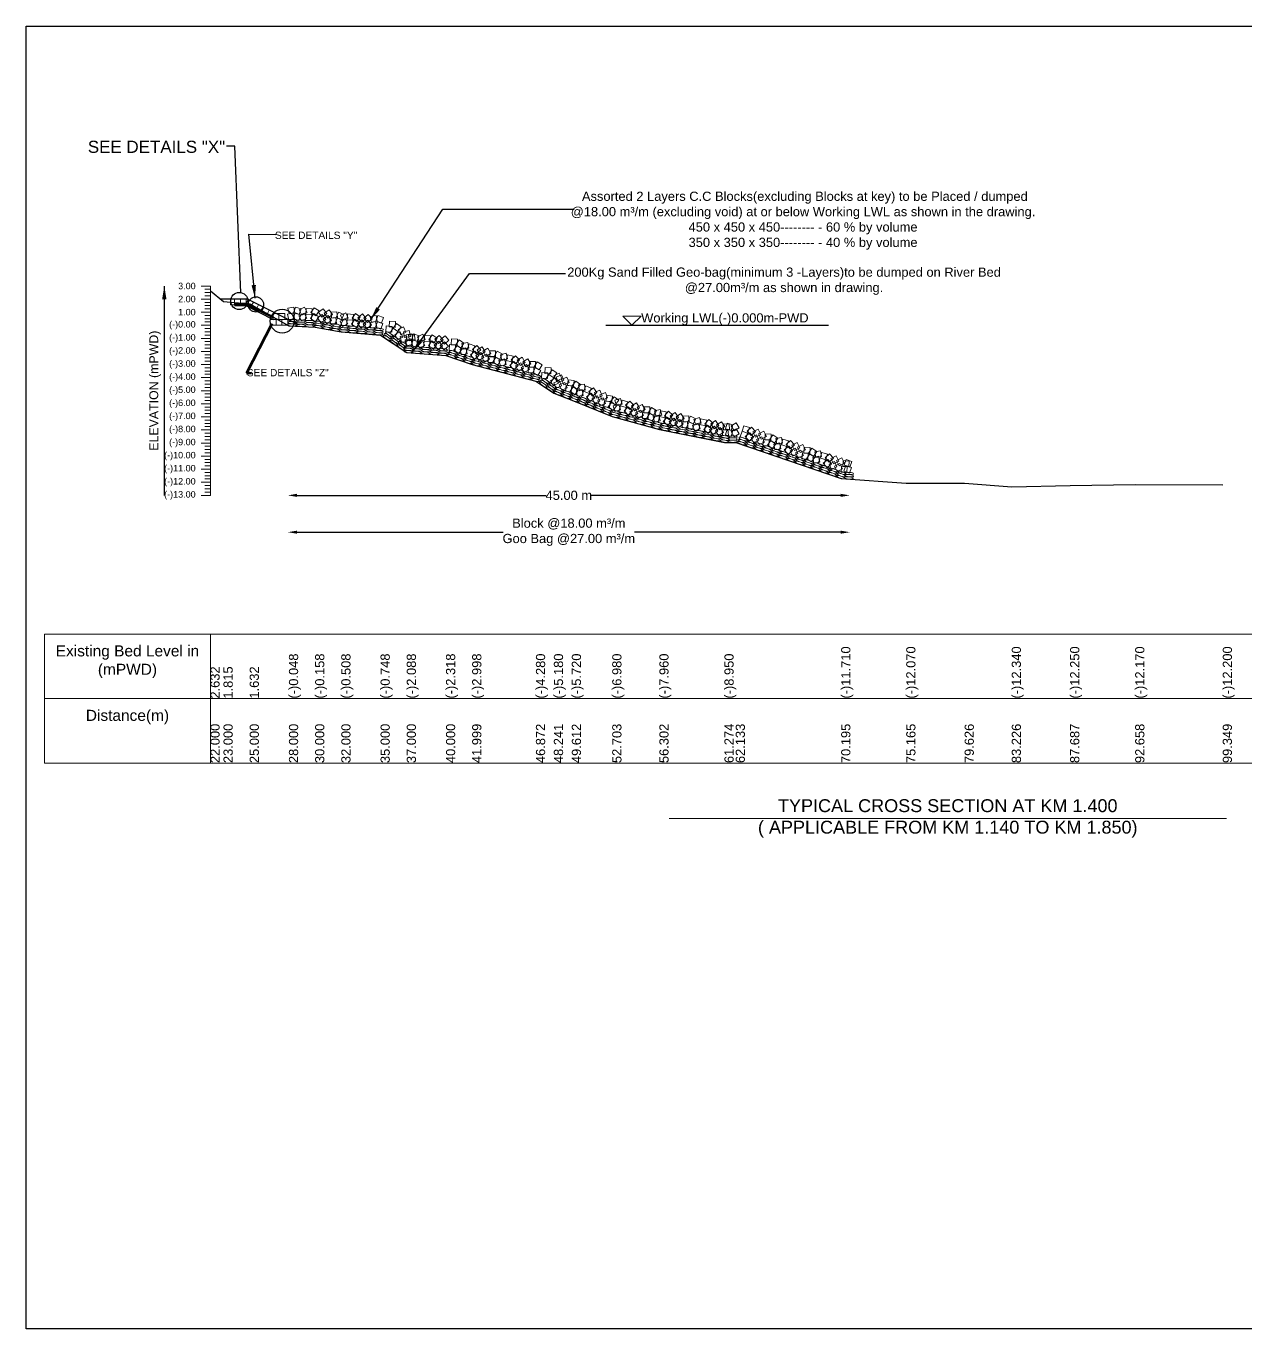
# Model space of a CAD drawing. Header units: inches. Extents: x 89000 to 1304432, y -10828 to 220529.
# Drawn here: x 207716 to 214333, y -9735 to -2664 of the extents above; entities that cross this region are included whole.
import ezdxf

# ---------------------------------------------------------------- set-up
doc = ezdxf.new("R2010")
doc.units = ezdxf.units.IN
doc.header["$LTSCALE"] = 7
doc.header["$MEASUREMENT"] = 0
for name, color, linetype, lineweight in [('Cross section Data Border', 7, 'Continuous', 9), ('Cross Section Labels', 7, 'Continuous', 9), ('Existing_Bed_Level for Xsection', 7, 'Continuous', 25), ('Long Section Labels', 7, 'Continuous', 9)]:
    doc.layers.add(name, color=color, linetype=linetype, lineweight=lineweight)
doc.styles.get("Standard").update_dxf_attribs({"font": 'arial.ttf'})
doc.dimstyles.new('Appron Lebeling Style', dxfattribs={"dimtxt": 50, "dimasz": 50, "dimexe": 0.18, "dimexo": 0.0625, "dimgap": 0.09, "dimtad": 0, "dimtih": 1, "dimtoh": 1, "dimdec": 4, "dimzin": 0, "dimdsep": 46, "dimtxsty": 'Standard', "dimcen": 0.09, "dimse1": 1, "dimse2": 1, "dimadec": 0, "dimazin": 0, "dimtfac": 1, "dimtdec": 4, "dimtofl": 0, "dimtmove": 0, "dimatfit": 3, "dimfxl": 1, "dimtolj": 1, "dimtzin": 0, "dimarcsym": 0})
doc.dimstyles.get("Standard").update_dxf_attribs({"dimtxt": 0.18, "dimasz": 0.18, "dimexe": 0.18, "dimexo": 0.0625, "dimgap": 0.09, "dimtad": 0, "dimtih": 1, "dimtoh": 1, "dimdec": 4, "dimzin": 0, "dimdsep": 46, "dimtxsty": 'Standard', "dimcen": 0.09, "dimadec": 0, "dimazin": 0, "dimtfac": 1, "dimtdec": 4, "dimtofl": 0, "dimtmove": 0, "dimatfit": 3, "dimfxl": 1, "dimtolj": 1, "dimtzin": 0, "dimarcsym": 0})

# ---------------------------------------------------------------- blocks, each defined once
blk = doc.blocks.new('*D27')
at = {"layer": 'Cross Section Labels', "color": 0, "lineweight": -2, "transparency": 16777216}
for p, q in [((209185.8, -5210.5), (210536.7, -5210.5)), ((212134.7, -5210.5), (210783.8, -5210.5))]:
    blk.add_line(p, q, dxfattribs=at)
at = {"layer": 'Cross Section Labels', "color": 0, "transparency": 16777216}
for points in [[(209185.8, -5202.1), (209185.8, -5218.8), (209135.8, -5210.5)], [(212134.7, -5202.1), (212134.7, -5218.8), (212184.7, -5210.5)]]:
    blk.add_solid(points, dxfattribs=at)
at = {"layer": 'Defpoints', "color": 0, "transparency": 16777216}
for p in [(209135.8, -4287.5), (212184.7, -5122.3), (212184.7, -5210.5)]:
    blk.add_point(p, dxfattribs=at)
at = {"layer": 'Cross Section Labels', "color": 0, "transparency": 16777216, "insert": (210660.3, -5210.5), "char_height": 50, "attachment_point": 5}
blk.add_mtext('\\A1;45.00 m', dxfattribs=at)
blk = doc.blocks.new('*D28')
at = {"layer": 'Cross Section Labels', "color": 0, "lineweight": -2, "transparency": 16777216}
for p, q in [((209185.8, -5410.5), (210304.6, -5410.5)), ((212134.7, -5410.5), (211015.9, -5410.5))]:
    blk.add_line(p, q, dxfattribs=at)
at = {"layer": 'Cross Section Labels', "color": 0, "transparency": 16777216}
for points in [[(209185.8, -5402.1), (209185.8, -5418.8), (209135.8, -5410.5)], [(212134.7, -5402.1), (212134.7, -5418.8), (212184.7, -5410.5)]]:
    blk.add_solid(points, dxfattribs=at)
at = {"layer": 'Defpoints', "color": 0, "transparency": 16777216}
for p in [(209135.8, -4287.5), (212184.7, -5122.3), (212184.7, -5410.5)]:
    blk.add_point(p, dxfattribs=at)
at = {"layer": 'Cross Section Labels', "color": 0, "transparency": 16777216, "insert": (210660.3, -5410.5), "char_height": 50, "attachment_point": 5}
blk.add_mtext('\\A1;Block @18.00 m³/m ^JGoo Bag @27.00 m³/m ', dxfattribs=at)

msp = doc.modelspace()

# ---------------------------------------------------------------- linework, layer by layer
msp.add_lwpolyline([(207715.91194, -2663.59186), (217715.91194, -2663.59186), (217715.91194, -9734.59186), (207715.91194, -9734.59186)], close=True)
at = {"color": 0, "linetype": 'Continuous', "lineweight": -3, "ltscale": 0.5}
for centre, radius in [((208872.44214, -4155.58737), 46.58127), ((208962.6792, -4174.23667), 41.34842), ((209105.35148, -4264.99401), 64.90288)]:
    msp.add_circle(centre, radius, dxfattribs=at)
at = {"layer": 'Cross section Data Border'}
msp.add_lwpolyline([(207815.91194, -5963.59186), (214831.97219, -5963.59186), (214831.97219, -6663.59186), (207815.91194, -6663.59186)], close=True, dxfattribs=at)
for points in [[(208715.91194, -5963.59186), (208715.91194, -6663.59186)], [(207815.91194, -6313.59186), (214831.97219, -6313.59186)]]:
    msp.add_lwpolyline(points, dxfattribs=at)
at = {"layer": 'Cross Section Labels'}
msp.add_lwpolyline([(211002.83636, -4287.45186), (211052.83636, -4237.45186), (210952.83636, -4237.45186)], close=True, dxfattribs=at)
msp.add_lwpolyline([(211203.91194, -6963.59186), (212715.91194, -6963.59186), (214227.91194, -6963.59186)], dxfattribs=at)
at = {"layer": 'Existing_Bed_Level for Xsection'}
for points in [[(208715.91194, -4100.57986), (208786.92571, -4158.58686), (208928.91708, -4171.57986), (209141.92222, -4290.85986), (209283.91359, -4298.66986), (209425.90495, -4323.51986), (209638.91009, -4340.55986), (209780.90146, -4435.69986), (209993.9066, -4452.02986), (210135.89797, -4500.30986), (210481.86939, -4591.33186), (210579.04014, -4655.23186), (210676.39255, -4693.57186), (210895.83362, -4783.03186), (211151.40299, -4852.61186), (211504.38731, -4922.90186), (211565.38809, -4922.90186), (212137.75958, -5118.86186), (212490.6803, -5144.42186), (212807.35436, -5144.42186), (213063.00002, -5163.59186), (213379.71218, -5157.20186), (213732.67185, -5151.52186), (214207.68844, -5153.65186)], [(208915.73636, -4145.45186), (208770.84548, -4145.45186)], [(209199.73636, -4287.45186), (208920.23376, -4147.70057), (208915.73636, -4145.45186), (208910.70811, -4145.45186), (208846.80811, -4145.45186)], [(208846.80811, -4166.75186), (208910.70811, -4166.75186), (209055.96136, -4239.37849)], [(208846.80811, -4173.85186), (208909.03203, -4173.85186), (209055.96136, -4247.31653)], [(208846.80811, -4180.95186), (208907.35595, -4180.95186), (209055.96136, -4255.25457)], [(210860.61661, -4287.45186), (212068.80947, -4287.45186)]]:
    msp.add_lwpolyline(points, dxfattribs=at)
at = {"layer": 'Long Section Labels'}
for points in [[(208715.91194, -4074.45186), (208665.91194, -4074.45186)], [(208715.91194, -4092.20186), (208685.91194, -4092.20186)], [(208715.91194, -5210.45186), (208715.91194, -5139.45186), (208715.91194, -5068.45186), (208715.91194, -4997.45186), (208715.91194, -4926.45186), (208715.91194, -4855.45186), (208715.91194, -4784.45186), (208715.91194, -4713.45186), (208715.91194, -4642.45186), (208715.91194, -4571.45186), (208715.91194, -4500.45186), (208715.91194, -4429.45186), (208715.91194, -4358.45186), (208715.91194, -4287.45186), (208715.91194, -4216.45186), (208715.91194, -4145.45186), (208715.91194, -4074.45186)], [(208715.91194, -4145.45186), (208665.91194, -4145.45186)], [(208715.91194, -4109.95186), (208685.91194, -4109.95186)], [(208715.91194, -4127.70186), (208685.91194, -4127.70186)], [(208715.91194, -4163.20186), (208685.91194, -4163.20186)], [(208715.91194, -4216.45186), (208665.91194, -4216.45186)], [(208715.91194, -4180.95186), (208685.91194, -4180.95186)], [(208715.91194, -4198.70186), (208685.91194, -4198.70186)], [(208715.91194, -4234.20186), (208685.91194, -4234.20186)], [(208715.91194, -4287.45186), (208665.91194, -4287.45186)], [(208715.91194, -4251.95186), (208685.91194, -4251.95186)], [(208715.91194, -4269.70186), (208685.91194, -4269.70186)], [(208715.91194, -4305.20186), (208685.91194, -4305.20186)], [(208715.91194, -4358.45186), (208665.91194, -4358.45186)], [(208715.91194, -4322.95186), (208685.91194, -4322.95186)], [(208715.91194, -4340.70186), (208685.91194, -4340.70186)], [(208715.91194, -4376.20186), (208685.91194, -4376.20186)], [(208715.91194, -4429.45186), (208665.91194, -4429.45186)], [(208715.91194, -4393.95186), (208685.91194, -4393.95186)], [(208715.91194, -4411.70186), (208685.91194, -4411.70186)], [(208715.91194, -4447.20186), (208685.91194, -4447.20186)], [(208715.91194, -4500.45186), (208665.91194, -4500.45186)], [(208715.91194, -4464.95186), (208685.91194, -4464.95186)], [(208715.91194, -4482.70186), (208685.91194, -4482.70186)], [(208715.91194, -4518.20186), (208685.91194, -4518.20186)], [(208715.91194, -4571.45186), (208665.91194, -4571.45186)], [(208715.91194, -4535.95186), (208685.91194, -4535.95186)], [(208715.91194, -4553.70186), (208685.91194, -4553.70186)], [(208715.91194, -4589.20186), (208685.91194, -4589.20186)], [(208715.91194, -4642.45186), (208665.91194, -4642.45186)], [(208715.91194, -4606.95186), (208685.91194, -4606.95186)], [(208715.91194, -4624.70186), (208685.91194, -4624.70186)], [(208715.91194, -4660.20186), (208685.91194, -4660.20186)], [(208715.91194, -4713.45186), (208665.91194, -4713.45186)], [(208715.91194, -4677.95186), (208685.91194, -4677.95186)], [(208715.91194, -4695.70186), (208685.91194, -4695.70186)], [(208715.91194, -4731.20186), (208685.91194, -4731.20186)], [(208715.91194, -4784.45186), (208665.91194, -4784.45186)], [(208715.91194, -4748.95186), (208685.91194, -4748.95186)], [(208715.91194, -4766.70186), (208685.91194, -4766.70186)], [(208715.91194, -4802.20186), (208685.91194, -4802.20186)], [(208715.91194, -4855.45186), (208665.91194, -4855.45186)], [(208715.91194, -4819.95186), (208685.91194, -4819.95186)], [(208715.91194, -4837.70186), (208685.91194, -4837.70186)], [(208715.91194, -4873.20186), (208685.91194, -4873.20186)], [(208715.91194, -4926.45186), (208665.91194, -4926.45186)], [(208715.91194, -4890.95186), (208685.91194, -4890.95186)], [(208715.91194, -4908.70186), (208685.91194, -4908.70186)], [(208715.91194, -4944.20186), (208685.91194, -4944.20186)], [(208715.91194, -4997.45186), (208665.91194, -4997.45186)], [(208715.91194, -4961.95186), (208685.91194, -4961.95186)], [(208715.91194, -4979.70186), (208685.91194, -4979.70186)], [(208715.91194, -5015.20186), (208685.91194, -5015.20186)], [(208715.91194, -5068.45186), (208665.91194, -5068.45186)], [(208715.91194, -5032.95186), (208685.91194, -5032.95186)], [(208715.91194, -5050.70186), (208685.91194, -5050.70186)], [(208715.91194, -5086.20186), (208685.91194, -5086.20186)], [(208715.91194, -5139.45186), (208665.91194, -5139.45186)], [(208715.91194, -5103.95186), (208685.91194, -5103.95186)], [(208715.91194, -5121.70186), (208685.91194, -5121.70186)], [(208715.91194, -5157.20186), (208685.91194, -5157.20186)], [(208715.91194, -5210.45186), (208665.91194, -5210.45186)], [(208715.91194, -5174.95186), (208685.91194, -5174.95186)], [(208715.91194, -5192.70186), (208685.91194, -5192.70186)]]:
    msp.add_lwpolyline(points, dxfattribs=at)
for points in [[(208846.80811, -4145.45186), (208825.50811, -4145.45186), (208825.50811, -4177.40186), (208846.80811, -4177.40186)], [(208878.75811, -4145.45186), (208846.80811, -4145.45186), (208846.80811, -4166.75186), (208878.75811, -4166.75186)], [(208910.70811, -4145.45186), (208878.75811, -4145.45186), (208878.75811, -4166.75186), (208910.70811, -4166.75186)], [(208948.81071, -4161.98904), (208920.23376, -4147.70057), (208910.70811, -4166.75186), (208939.28506, -4181.04034)], [(208977.38766, -4176.27751), (208948.81071, -4161.98904), (208939.28506, -4181.04034), (208967.86201, -4195.32881)], [(209005.96461, -4190.56599), (208977.38766, -4176.27751), (208967.86201, -4195.32881), (208996.43896, -4209.61729)], [(209034.54156, -4204.85446), (209005.96461, -4190.56599), (208996.43896, -4209.61729), (209025.01591, -4223.90576)], [(209063.1185, -4219.14294), (209034.54156, -4204.85446), (209025.01591, -4223.90576), (209053.59285, -4238.19424)], [(209087.91136, -4223.55186), (209055.96136, -4223.55186), (209055.96136, -4255.50186), (209087.91136, -4255.50186)], [(209119.86136, -4223.55186), (209087.91136, -4223.55186), (209087.91136, -4255.50186), (209119.86136, -4255.50186)], [(209166.12426, -4220.33004), (209134.85668, -4226.89818), (209141.42482, -4258.16577), (209172.69241, -4251.59762)], [(209167.87897, -4188.42826), (209136.61138, -4194.9964), (209143.17953, -4226.26399), (209174.44711, -4219.69584)], [(209205.83452, -4230.8022), (209175.47592, -4220.84441), (209165.51812, -4251.20301), (209195.87673, -4261.16081)], [(209207.58923, -4198.90042), (209177.23062, -4188.94263), (209167.27283, -4219.30123), (209197.63143, -4229.25903)], [(209224.62787, -4221.29334), (209196.11413, -4235.70754), (209210.52833, -4264.22128), (209239.04207, -4249.80708)], [(209226.38258, -4189.39156), (209197.86884, -4203.80576), (209212.28304, -4232.3195), (209240.79678, -4217.9053)], [(209266.30812, -4229.43848), (209234.40634, -4227.68377), (209232.65164, -4259.58555), (209264.55342, -4261.34026)], [(209268.06283, -4197.5367), (209236.16105, -4195.78199), (209234.40634, -4227.68377), (209266.30812, -4229.43848)], [(209303.48933, -4241.61354), (209276.72848, -4224.15905), (209259.27399, -4250.9199), (209286.03484, -4268.37439)], [(209305.24404, -4209.71176), (209278.48318, -4192.25727), (209261.02869, -4219.01812), (209287.78955, -4236.47261)], [(209322.9598, -4229.58978), (209296.80401, -4247.93854), (209315.15277, -4274.09433), (209341.30856, -4255.74558)], [(209328.46768, -4198.11812), (209302.31188, -4216.46687), (209320.66064, -4242.62267), (209346.81644, -4224.27391)], [(209372.78333, -4261.23573), (209354.41375, -4235.09456), (209328.27257, -4253.46414), (209346.64216, -4279.60531)], [(209378.29121, -4229.76406), (209359.92162, -4203.62289), (209333.78045, -4221.99247), (209352.15003, -4248.13365)], [(209402.0038, -4214.05818), (209370.17953, -4216.88983), (209373.01118, -4248.71411), (209404.83546, -4245.88245)], [(209440.20043, -4229.14424), (209411.22938, -4215.67276), (209397.7579, -4244.64381), (209426.72895, -4258.11529)], [(209450.35767, -4219.18379), (209421.49417, -4232.88418), (209435.19456, -4261.74768), (209464.05806, -4248.04729)], [(209491.82239, -4228.36331), (209459.97414, -4225.81551), (209457.42634, -4257.66376), (209489.2746, -4260.21156)], [(209528.68921, -4241.45957), (209502.37086, -4223.34474), (209484.25603, -4249.66309), (209510.57438, -4267.77792)], [(209540.13141, -4225.58973), (209515.80148, -4246.2986), (209536.51034, -4270.62853), (209560.84027, -4249.91966)], [(209592.68996, -4252.44953), (209571.96173, -4228.1361), (209547.6483, -4248.86433), (209568.37653, -4273.17776)], [(209614.83391, -4234.59995), (209583.4126, -4240.3882), (209589.20085, -4271.80951), (209620.62216, -4266.02126)], [(209654.27135, -4246.05676), (209624.16987, -4235.34681), (209613.45991, -4265.44829), (209643.5614, -4276.15825)], [(209071.93636, -4255.50186), (209039.98636, -4255.50186), (209039.98636, -4287.45186), (209071.93636, -4287.45186)], [(209103.88636, -4255.50186), (209071.93636, -4255.50186), (209071.93636, -4287.45186), (209103.88636, -4287.45186)], [(209135.83636, -4255.50186), (209103.88636, -4255.50186), (209103.88636, -4287.45186), (209135.83636, -4287.45186)], [(209396.49593, -4245.52985), (209364.67166, -4248.3615), (209367.50331, -4280.18577), (209399.32758, -4277.35412)], [(209434.69255, -4260.6159), (209405.7215, -4247.14442), (209392.25002, -4276.11547), (209421.22107, -4289.58695)], [(209447.80987, -4251.03204), (209418.94637, -4264.73243), (209432.64676, -4293.59593), (209461.51026, -4279.89555)], [(209489.2746, -4260.21156), (209457.42634, -4257.66376), (209454.87854, -4289.51201), (209486.7268, -4292.05981)], [(209526.14141, -4273.30783), (209499.82306, -4255.193), (209481.70823, -4281.51135), (209508.02658, -4299.62617)], [(209537.58361, -4257.43799), (209513.25368, -4278.14685), (209533.96254, -4302.47678), (209558.29247, -4281.76792)], [(209590.14216, -4284.29778), (209569.41393, -4259.98435), (209545.1005, -4280.71258), (209565.82873, -4305.02601)], [(209612.28611, -4266.4482), (209580.8648, -4272.23645), (209586.65305, -4303.65776), (209618.07436, -4297.86951)], [(209651.72356, -4277.90502), (209621.62207, -4267.19506), (209610.91211, -4297.29654), (209641.0136, -4308.0065)], [(209701.71897, -4293.56418), (209669.84137, -4291.41446), (209667.69165, -4323.29206), (209699.56925, -4325.44178)], [(209719.5036, -4267.02158), (209687.626, -4264.87186), (209685.47627, -4296.74946), (209717.35387, -4298.89918)], [(209733.41152, -4321.83376), (209706.86892, -4304.04913), (209689.0843, -4330.59173), (209715.6269, -4348.37636)], [(209751.19615, -4295.29116), (209724.65355, -4277.50653), (209706.86892, -4304.04913), (209733.41152, -4321.83376)], [(209776.96324, -4324.73145), (209762.85182, -4296.06666), (209734.18703, -4310.17808), (209748.29845, -4338.84287)], [(209759.17862, -4351.27405), (209745.0672, -4322.60926), (209716.40241, -4336.72068), (209730.51383, -4365.38548)], [(209776.91621, -4343.01855), (209745.56967, -4349.19889), (209751.75001, -4380.54544), (209783.09656, -4374.36509)], [(209794.70084, -4316.47595), (209763.35429, -4322.65629), (209769.53464, -4354.00284), (209800.88118, -4347.82249)], [(209809.64917, -4392.13477), (209803.44387, -4360.79316), (209772.10226, -4366.99846), (209778.30756, -4398.34008)], [(209806.60921, -4365.70763), (209775.20725, -4371.59994), (209781.09957, -4403.0019), (209812.50153, -4397.10959)], [(209809.05149, -4333.85111), (209777.64953, -4339.74342), (209783.54184, -4371.14538), (209814.9438, -4365.25307)], [(209827.4338, -4365.59217), (209821.22849, -4334.25056), (209789.88688, -4340.45586), (209796.09218, -4371.79747)], [(209846.0844, -4377.03373), (209815.9476, -4366.42355), (209805.33742, -4396.56035), (209835.47422, -4407.17053)], [(209848.52667, -4345.17721), (209818.38987, -4334.56703), (209807.7797, -4364.70383), (209837.9165, -4375.31401)], [(209865.07844, -4367.93237), (209836.26048, -4381.7283), (209850.05642, -4410.54626), (209878.87437, -4396.75032)], [(209867.52071, -4336.07585), (209838.70276, -4349.87178), (209852.49869, -4378.68974), (209881.31665, -4364.89381)], [(209906.57334, -4376.97446), (209874.71682, -4374.53219), (209872.27455, -4406.38871), (209904.13107, -4408.83098)], [(209909.01562, -4345.11795), (209877.1591, -4342.67567), (209874.71682, -4374.53219), (209906.57334, -4376.97446)], [(209943.48334, -4389.94852), (209917.10513, -4371.92098), (209899.07759, -4398.2992), (209925.4558, -4416.32674)], [(209945.92562, -4358.092), (209919.5474, -4340.06446), (209901.51986, -4366.44268), (209927.89808, -4384.47022)], [(209954.8729, -4374.04086), (209930.61171, -4394.83022), (209951.40107, -4419.09141), (209975.66226, -4398.30205)], [(209957.31518, -4342.18435), (209933.05399, -4362.9737), (209953.84334, -4387.23489), (209978.10453, -4366.44553)], [(210007.52015, -4400.72639), (209986.71148, -4376.48176), (209962.46686, -4397.29043), (209983.27552, -4421.53506)], [(210009.96242, -4368.86987), (209989.15376, -4344.62524), (209964.90913, -4365.43391), (209985.7178, -4389.67854)], [(210055.97958, -4363.60258), (210024.09863, -4361.50316), (210021.99921, -4393.38411), (210053.88016, -4395.48353)], [(210091.39967, -4384.3869), (210064.8468, -4366.61762), (210047.07751, -4393.17049), (210073.63039, -4410.93978)], [(210112.06005, -4380.29334), (210080.71708, -4386.49179), (210086.91554, -4417.83476), (210118.2585, -4411.63631)], [(210045.69423, -4393.85178), (210013.81328, -4391.75236), (210011.71386, -4423.63331), (210043.5948, -4425.73273)], [(210081.11432, -4414.6361), (210054.56145, -4396.86682), (210036.79216, -4423.41969), (210063.34503, -4441.18897)], [(210101.77469, -4410.54254), (210070.43173, -4416.74099), (210076.63018, -4448.08396), (210107.97315, -4441.8855)], [(210139.71891, -4429.61668), (210109.46971, -4419.33133), (210099.18436, -4449.58052), (210129.43356, -4459.86588)], [(210150.00427, -4399.36748), (210119.75507, -4389.08213), (210109.46971, -4419.33133), (210139.71891, -4429.61668)], [(210172.24466, -4451.3595), (210151.17638, -4427.34013), (210127.15701, -4448.40841), (210148.2253, -4472.42778)], [(210182.53001, -4421.1103), (210161.46173, -4397.09093), (210137.44236, -4418.15922), (210158.51065, -4442.17858)], [(210182.77008, -4435.31982), (210155.16694, -4451.40923), (210171.25636, -4479.01237), (210198.8595, -4462.92296)], [(210190.89921, -4404.42128), (210163.29608, -4420.51069), (210179.38549, -4448.11383), (210206.98863, -4432.02442)], [(210229.76261, -4471.03469), (210213.65122, -4443.44437), (210186.06091, -4459.55576), (210202.1723, -4487.14608)], [(210237.89174, -4440.13615), (210221.78035, -4412.54583), (210194.19004, -4428.65722), (210210.30143, -4456.24754)], [(210262.83855, -4426.47529), (210230.88891, -4426.6267), (210231.04031, -4458.57634), (210262.98995, -4458.42494)], [(210299.63466, -4444.71309), (210271.89611, -4428.85826), (210256.04128, -4456.5968), (210283.77983, -4472.45163)], [(210319.95538, -4439.17443), (210289.12686, -4447.56521), (210297.51764, -4478.39372), (210328.34616, -4470.00295)], [(210359.14888, -4455.5285), (210328.25034, -4447.39937), (210320.12121, -4478.29791), (210351.01975, -4486.42704)], [(210393.12535, -4474.92629), (210370.41753, -4452.45057), (210347.94182, -4475.15839), (210370.64964, -4497.6341)], [(210254.70942, -4457.37383), (210222.75978, -4457.52524), (210222.91118, -4489.47488), (210254.86082, -4489.32347)], [(210291.50553, -4475.61163), (210263.76698, -4459.7568), (210247.91215, -4487.49534), (210275.65069, -4503.35017)], [(210311.82625, -4470.07297), (210280.99773, -4478.46375), (210289.38851, -4509.29226), (210320.21703, -4500.90149)], [(210351.01975, -4486.42704), (210320.12121, -4478.29791), (210311.99208, -4509.19645), (210342.89062, -4517.32558)], [(210384.99622, -4505.82482), (210362.2884, -4483.34911), (210339.81269, -4506.05693), (210362.52051, -4528.53264)], [(210399.05986, -4492.22373), (210371.45672, -4508.31315), (210387.54613, -4535.91628), (210415.14927, -4519.82687)], [(210407.18899, -4461.32519), (210379.58585, -4477.41461), (210395.67527, -4505.01775), (210423.2784, -4488.92833)], [(210446.05239, -4527.9386), (210429.941, -4500.34829), (210402.35068, -4516.45968), (210418.46207, -4544.04999)], [(210454.18152, -4497.04006), (210438.07013, -4469.44975), (210410.47981, -4485.56114), (210426.5912, -4513.15145)], [(210470.99919, -4514.27775), (210439.04955, -4514.42915), (210439.20096, -4546.37879), (210471.1506, -4546.22739)], [(210479.12833, -4483.37921), (210447.17868, -4483.53061), (210447.33009, -4515.48025), (210479.27973, -4515.32885)], [(210507.7953, -4532.51554), (210480.05676, -4516.66071), (210464.20193, -4544.39926), (210491.94047, -4560.25409)], [(210515.92443, -4501.61701), (210488.18589, -4485.76217), (210472.33106, -4513.50072), (210500.0696, -4529.35555)], [(210563.7732, -4518.38173), (210531.87823, -4516.50724), (210530.00375, -4548.40221), (210561.89871, -4550.27669)], [(210546.21835, -4545.07685), (210514.32338, -4543.20237), (210512.4489, -4575.09733), (210544.34386, -4576.97182)], [(210578.15373, -4573.07181), (210551.45861, -4555.51696), (210533.90376, -4582.21208), (210560.59888, -4599.76693)], [(210595.70859, -4546.37669), (210569.01346, -4528.82183), (210551.45861, -4555.51696), (210578.15373, -4573.07181)], [(210604.17399, -4602.2886), (210589.81567, -4573.74668), (210561.27375, -4588.105), (210575.63207, -4616.64692)], [(210621.72884, -4575.59347), (210607.37052, -4547.05155), (210578.8286, -4561.40988), (210593.18692, -4589.95179)], [(210608.34908, -4586.40745), (210579.04486, -4599.13793), (210591.77534, -4628.44215), (210621.07956, -4615.71167)], [(210620.05664, -4556.67976), (210590.75242, -4569.41024), (210603.48291, -4598.71446), (210632.78713, -4585.98398)], [(210662.52141, -4597.6748), (210649.76759, -4568.38073), (210620.47352, -4581.13455), (210633.22734, -4610.42862)], [(210688.90204, -4587.04352), (210657.15644, -4583.43535), (210653.54826, -4615.18095), (210685.29387, -4618.78913)], [(210723.29718, -4609.48335), (210697.61639, -4590.47547), (210678.6085, -4616.15626), (210704.28929, -4635.16414)], [(210650.81384, -4627.40249), (210638.06003, -4598.10842), (210608.76596, -4610.86223), (210621.51977, -4640.15631)], [(210677.19448, -4616.77121), (210645.44887, -4613.16303), (210641.8407, -4644.90864), (210673.5863, -4648.51682)], [(210711.58961, -4639.21104), (210685.90882, -4620.20315), (210666.90094, -4645.88394), (210692.58173, -4664.89183)], [(210733.10237, -4636.7738), (210701.44695, -4641.10236), (210705.77551, -4672.75779), (210737.43094, -4668.42922)], [(210745.16372, -4607.18788), (210713.5083, -4611.51645), (210717.83687, -4643.17187), (210749.49229, -4638.84331)], [(210769.84849, -4658.06486), (210740.26258, -4646.00351), (210728.20122, -4675.58942), (210757.78714, -4687.65078)], [(210781.90984, -4628.47895), (210752.32393, -4616.4176), (210740.26258, -4646.00351), (210769.84849, -4658.06486)], [(210801.02739, -4681.69853), (210781.42081, -4656.47187), (210756.19415, -4676.07846), (210775.80074, -4701.30512)], [(210813.08874, -4652.11262), (210793.48216, -4626.88596), (210768.2555, -4646.49254), (210787.86209, -4671.7192)], [(210828.79503, -4640.44693), (210799.34103, -4652.82694), (210811.72104, -4682.28094), (210841.17504, -4669.90092)], [(210870.76775, -4681.94562), (210858.36428, -4652.50149), (210828.92016, -4664.90495), (210841.32362, -4694.34908)], [(210816.73368, -4670.03284), (210787.27968, -4682.41285), (210799.65969, -4711.86685), (210829.11369, -4699.48684)], [(210858.70639, -4711.53153), (210846.30293, -4682.0874), (210816.8588, -4694.49086), (210829.26227, -4723.93499)], [(210885.21197, -4701.2157), (210853.51167, -4697.22909), (210849.52505, -4728.9294), (210881.22536, -4732.91601)], [(210897.27332, -4671.62979), (210865.57302, -4667.64318), (210861.5864, -4699.34348), (210893.28671, -4703.33009)], [(210919.33697, -4724.06423), (210893.88476, -4704.75135), (210874.57188, -4730.20357), (210900.0241, -4749.51645)], [(210931.39832, -4694.47832), (210905.94611, -4675.16544), (210886.63323, -4700.61766), (210912.08545, -4719.93053)], [(210932.39695, -4716.289), (210901.49782, -4724.41586), (210909.62468, -4755.315), (210940.52381, -4747.18814)], [(210940.79, -4685.4611), (210909.89086, -4693.58796), (210918.01772, -4724.4871), (210948.91686, -4716.36024)], [(210971.44918, -4732.97762), (210940.62129, -4724.58457), (210932.22824, -4755.41247), (210963.05614, -4763.80552)], [(210979.84223, -4702.14972), (210949.01433, -4693.75667), (210940.62129, -4724.58457), (210971.44918, -4732.97762)], [(211005.25854, -4752.66522), (210982.74374, -4729.99616), (210960.07468, -4752.51096), (210982.58948, -4775.18002)], [(211013.65159, -4721.83732), (210991.13679, -4699.16826), (210968.46773, -4721.68306), (210990.98252, -4744.35212)], [(211027.83101, -4708.35699), (211000.0913, -4724.20978), (211015.9441, -4751.94949), (211043.6838, -4736.09669)], [(211074.51643, -4744.47238), (211058.64155, -4716.7453), (211030.91447, -4732.62018), (211046.78935, -4760.34726)], [(211099.57913, -4731.02534), (211067.62937, -4730.90354), (211067.50756, -4762.85331), (211099.45733, -4762.97511)], [(211136.21795, -4749.57711), (211108.61599, -4733.48567), (211092.52455, -4761.08763), (211120.1265, -4777.17907)], [(211019.43797, -4739.18488), (210991.69826, -4755.03768), (211007.55105, -4782.77739), (211035.29076, -4766.92459)], [(211066.12338, -4775.30028), (211050.24851, -4747.5732), (211022.52143, -4763.44808), (211038.39631, -4791.17516)], [(211091.18609, -4761.85324), (211059.23632, -4761.73144), (211059.11452, -4793.68121), (211091.06429, -4793.80301)], [(211127.8249, -4780.40501), (211100.22295, -4764.31357), (211084.1315, -4791.91552), (211111.73346, -4808.00697)], [(211148.19224, -4775.04032), (211117.2931, -4783.16717), (211125.41996, -4814.06631), (211156.3191, -4805.93945)], [(211156.58529, -4744.21242), (211125.68615, -4752.33928), (211133.81301, -4783.23841), (211164.71214, -4775.11155)], [(211182.94562, -4789.39473), (211151.61084, -4783.15502), (211145.37112, -4814.4898), (211176.7059, -4820.72951)], [(211189.18533, -4758.05995), (211157.85055, -4751.82024), (211151.61084, -4783.15502), (211182.94562, -4789.39473)], [(211218.03626, -4806.69562), (211194.00679, -4785.63886), (211172.95003, -4809.66834), (211196.9795, -4830.72509)], [(211224.27598, -4775.36084), (211200.24651, -4754.30408), (211179.18975, -4778.33355), (211203.21922, -4799.39031)], [(211231.2489, -4792.26642), (211204.67265, -4810.00073), (211222.40696, -4836.57697), (211248.98321, -4818.84266)], [(211237.48861, -4760.93164), (211210.91237, -4778.66595), (211228.64668, -4805.24219), (211255.22292, -4787.50788)], [(211280.3215, -4825.06473), (211262.56603, -4798.50262), (211236.00392, -4816.25809), (211253.75939, -4842.8202)], [(211286.56121, -4793.72995), (211268.80575, -4767.16784), (211242.24363, -4784.92331), (211259.9991, -4811.48542)], [(211310.63334, -4778.58087), (211278.75173, -4780.6702), (211280.84106, -4812.55182), (211312.72268, -4810.46249)], [(211348.46807, -4794.55286), (211319.81879, -4780.40998), (211305.6759, -4809.05926), (211334.32518, -4823.20214)], [(211368.41536, -4787.79166), (211338.15265, -4798.03718), (211348.39817, -4828.29989), (211378.66088, -4818.05437)], [(211408.52879, -4801.73796), (211377.19401, -4795.49824), (211370.9543, -4826.83302), (211402.28908, -4833.07274)], [(211443.61944, -4819.03885), (211419.58997, -4797.98209), (211398.53321, -4822.01156), (211422.56268, -4843.06832)], [(211456.83207, -4804.60964), (211430.25583, -4822.34395), (211447.99014, -4848.9202), (211474.56638, -4831.18589)], [(211304.39363, -4809.91565), (211272.51202, -4812.00498), (211274.60135, -4843.8866), (211306.48296, -4841.79727)], [(211342.22835, -4825.88764), (211313.57907, -4811.74476), (211299.43619, -4840.39404), (211328.08546, -4854.53692)], [(211362.17565, -4819.12644), (211331.91293, -4829.37196), (211342.15845, -4859.63467), (211372.42117, -4849.38915)], [(211402.28908, -4833.07274), (211370.9543, -4826.83302), (211364.71458, -4858.1678), (211396.04936, -4864.40752)], [(211437.37972, -4850.37363), (211413.35025, -4829.31687), (211392.2935, -4853.34634), (211416.32297, -4874.4031)], [(211450.59236, -4835.94442), (211424.01611, -4853.67874), (211441.75042, -4880.25498), (211468.32667, -4862.52067)], [(211499.66496, -4868.74274), (211481.90949, -4842.18063), (211455.34738, -4859.93609), (211473.10285, -4886.49821)], [(211505.90468, -4837.40796), (211488.14921, -4810.84585), (211461.5871, -4828.60131), (211479.34256, -4855.16343)], [(211523.73709, -4853.59366), (211491.85548, -4855.68299), (211493.94481, -4887.5646), (211525.82642, -4885.47527)], [(211529.97681, -4822.25888), (211498.09519, -4824.34821), (211500.18453, -4856.22982), (211532.06614, -4854.14049)], [(211550.05432, -4827.47476), (211519.19465, -4819.1993), (211510.91919, -4850.05897), (211541.77886, -4858.33443)], [(211550.05432, -4859.42476), (211519.19465, -4851.1493), (211510.91919, -4882.00897), (211541.77886, -4890.28443)], [(211568.29708, -4816.94811), (211540.61801, -4832.90654), (211556.57644, -4860.58561), (211584.25551, -4844.62719)], [(211568.29708, -4848.89811), (211540.61801, -4864.85654), (211556.57644, -4892.53561), (211584.25551, -4876.57719)], [(211630.01472, -4872.98378), (211599.78719, -4862.63493), (211589.43833, -4892.86246), (211619.66587, -4903.21131)], [(211640.36357, -4842.75624), (211610.13604, -4832.40739), (211599.78719, -4862.63493), (211630.01472, -4872.98378)], [(211662.49474, -4894.79485), (211641.47694, -4870.73129), (211617.41338, -4891.74909), (211638.43118, -4915.81265)], [(211672.84359, -4864.56732), (211651.82579, -4840.50376), (211627.76223, -4861.52156), (211648.78003, -4885.58511)], [(211687.8567, -4852.02211), (211659.15927, -4866.06704), (211673.20419, -4894.76447), (211701.90162, -4880.71954)], [(211732.13498, -4891.05137), (211718.06721, -4862.36513), (211689.38097, -4876.43291), (211703.44875, -4905.11915)], [(211758.00693, -4879.23594), (211726.13046, -4877.06957), (211723.96409, -4908.94604), (211755.84056, -4911.11241)], [(211677.50785, -4882.24964), (211648.81041, -4896.29457), (211662.85534, -4924.992), (211691.55277, -4910.94707)], [(211721.78613, -4921.27891), (211707.71836, -4892.59267), (211679.03212, -4906.66044), (211693.09989, -4935.34668)], [(211747.65808, -4909.46347), (211715.78161, -4907.29711), (211713.61524, -4939.17358), (211745.49171, -4941.33994)], [(211783.03445, -4930.32213), (211756.51895, -4912.49712), (211738.69394, -4939.01262), (211765.20944, -4956.83763)], [(211793.3833, -4900.09459), (211766.8678, -4882.26959), (211749.04279, -4908.78509), (211775.55829, -4926.61009)], [(211803.70337, -4926.27196), (211772.34746, -4932.40458), (211778.48008, -4963.7605), (211809.836, -4957.62787)], [(211814.05222, -4896.04442), (211782.69631, -4902.17705), (211788.82893, -4933.53296), (211820.18485, -4927.40034)], [(211841.60745, -4945.42574), (211811.37992, -4935.07689), (211801.03107, -4965.30442), (211831.2586, -4975.65327)], [(211851.9563, -4915.1982), (211821.72877, -4904.84935), (211811.37992, -4935.07689), (211841.60745, -4945.42574)], [(211874.08747, -4967.23681), (211853.06967, -4943.17325), (211829.00612, -4964.19105), (211850.02392, -4988.25461)], [(211884.43632, -4937.00927), (211863.41852, -4912.94572), (211839.35497, -4933.96352), (211860.37277, -4958.02707)], [(211899.44943, -4924.46407), (211870.752, -4938.509), (211884.79693, -4967.20643), (211913.49436, -4953.1615)], [(211943.72772, -4963.49333), (211929.65994, -4934.80709), (211900.97371, -4948.87487), (211915.04148, -4977.56111)], [(211969.59966, -4951.6779), (211937.72319, -4949.51153), (211935.55683, -4981.388), (211967.4333, -4983.55437)], [(211889.10058, -4954.6916), (211860.40315, -4968.73653), (211874.44807, -4997.43396), (211903.14551, -4983.38903)], [(211933.37887, -4993.72086), (211919.31109, -4965.03463), (211890.62485, -4979.1024), (211904.69263, -5007.78864)], [(211959.25081, -4981.90543), (211927.37434, -4979.73907), (211925.20798, -5011.61554), (211957.08445, -5013.7819)], [(211994.62718, -5002.76409), (211968.11168, -4984.93908), (211950.28668, -5011.45458), (211976.80218, -5029.27959)], [(212004.97603, -4972.53655), (211978.46053, -4954.71155), (211960.63553, -4981.22705), (211987.15103, -4999.05205)], [(212015.29611, -4998.71392), (211983.94019, -5004.84654), (211990.07282, -5036.20246), (212021.42873, -5030.06983)], [(212025.64496, -4968.48638), (211994.28904, -4974.61901), (212000.42167, -5005.97492), (212031.77758, -4999.8423)], [(212053.20019, -5017.8677), (212022.97265, -5007.51885), (212012.6238, -5037.74638), (212042.85133, -5048.09523)], [(212063.54904, -4987.64016), (212033.3215, -4977.29131), (212022.97265, -5007.51885), (212053.20019, -5017.8677)], [(212085.6802, -5039.67877), (212064.66241, -5015.61521), (212040.59885, -5036.63301), (212061.61665, -5060.69657)], [(212096.02906, -5009.45123), (212075.01126, -4985.38768), (212050.9477, -5006.40548), (212071.9655, -5030.46903)], [(212111.04216, -4996.90603), (212082.34473, -5010.95095), (212096.38966, -5039.64839), (212125.08709, -5025.60346)], [(212155.32045, -5035.93529), (212141.25268, -5007.24905), (212112.56644, -5021.31683), (212126.63421, -5050.00306)], [(212195.14959, -5027.34124), (212164.96831, -5016.85825), (212154.48532, -5047.03953), (212184.6666, -5057.52252)], [(212100.69331, -5027.13356), (212071.99588, -5041.17849), (212086.04081, -5069.87592), (212114.73824, -5055.83099)], [(212144.9716, -5066.16282), (212130.90383, -5037.47659), (212102.21759, -5051.54436), (212116.28536, -5080.2306)], [(212170.84355, -5054.34739), (212138.96708, -5052.18102), (212136.80071, -5084.0575), (212168.67718, -5086.22386)], [(212181.1924, -5024.11986), (212149.31593, -5021.95349), (212147.14956, -5053.82996), (212179.02603, -5055.99633)], [(212192.84168, -5059.20778), (212162.6604, -5048.72479), (212152.17741, -5078.90606), (212182.35869, -5089.38905)]]:
    msp.add_lwpolyline(points, close=True, dxfattribs=at)
for centre, major_axis in [((209158.88222, -4285.7486), (23.59314, -1.2977)), ((209159.54511, -4273.69682), (23.59314, -1.2977)), ((209160.208, -4261.64503), (23.59314, -1.2977)), ((209206.06849, -4288.344), (23.59314, -1.2977)), ((209206.73138, -4276.29222), (23.59314, -1.2977)), ((209207.39427, -4264.24044), (23.59314, -1.2977)), ((209253.25477, -4290.9394), (23.59314, -1.2977)), ((209253.91766, -4278.88762), (23.59314, -1.2977)), ((209254.58055, -4266.83584), (23.59314, -1.2977)), ((209300.93162, -4295.52148), (23.27505, -4.07338)), ((209303.01237, -4283.63218), (23.27505, -4.07338)), ((209305.09312, -4271.74288), (23.27505, -4.07338)), ((209347.48171, -4303.66824), (23.27505, -4.07338)), ((209349.56246, -4291.77894), (23.27505, -4.07338)), ((209351.64322, -4279.88964), (23.27505, -4.07338)), ((209394.0318, -4311.815), (23.27505, -4.07338)), ((209396.11255, -4299.9257), (23.27505, -4.07338)), ((209398.19331, -4288.03641), (23.27505, -4.07338)), ((209440.18594, -4318.60804), (23.55355, -1.88424)), ((209441.14844, -4306.57647), (23.55355, -1.88424)), ((209442.11094, -4294.54491), (23.55355, -1.88424)), ((209488.25555, -4310.34495), (23.55355, -1.88424)), ((209489.21805, -4298.31339), (23.55355, -1.88424)), ((209535.36265, -4314.11343), (23.55355, -1.88424)), ((209536.32515, -4302.08187), (23.55355, -1.88424)), ((209582.46976, -4317.88191), (23.55355, -1.88424)), ((209583.43226, -4305.85034), (23.55355, -1.88424)), ((209630.53936, -4309.61882), (23.55355, -1.88424)), ((209487.29305, -4322.37651), (23.55355, -1.88424)), ((209534.40015, -4326.14499), (23.55355, -1.88424)), ((209581.50726, -4329.91347), (23.55355, -1.88424)), ((209628.61436, -4333.68195), (23.55355, -1.88424)), ((209629.57686, -4321.65038), (23.55355, -1.88424)), ((209672.54724, -4355.83364), (19.62973, -13.15272)), ((209679.26587, -4345.80644), (19.62973, -13.15272)), ((209685.98451, -4335.77923), (19.62973, -13.15272)), ((209711.80669, -4382.13907), (19.62973, -13.15272)), ((209718.52533, -4372.11187), (19.62973, -13.15272)), ((209725.24397, -4362.08467), (19.62973, -13.15272)), ((209757.78479, -4398.4173), (19.62973, -13.15272)), ((209764.50342, -4388.3901), (19.62973, -13.15272)), ((209751.06615, -4408.44451), (19.62973, -13.15272)), ((209788.64181, -4430.24057), (23.55967, -1.8062)), ((209789.56444, -4418.20588), (23.55967, -1.8062)), ((209790.48708, -4406.1712), (23.55967, -1.8062)), ((209835.76114, -4433.85296), (23.55967, -1.8062)), ((209836.68377, -4421.81828), (23.55967, -1.8062)), ((209837.60641, -4409.78359), (23.55967, -1.8062)), ((209882.88047, -4437.46536), (23.55967, -1.8062)), ((209883.8031, -4425.43067), (23.55967, -1.8062)), ((209884.72574, -4413.39599), (23.55967, -1.8062)), ((209929.9998, -4441.07775), (23.55967, -1.8062)), ((209930.92244, -4429.04307), (23.55967, -1.8062)), ((209931.84507, -4417.00838), (23.55967, -1.8062)), ((209977.11913, -4444.69015), (23.55967, -1.8062)), ((209978.04177, -4432.65546), (23.55967, -1.8062)), ((209978.9644, -4420.62078), (23.55967, -1.8062)), ((210024.21281, -4455.96028), (22.37096, -7.60659)), ((210028.09839, -4444.5328), (22.37096, -7.60659)), ((210031.98397, -4433.10533), (22.37096, -7.60659)), ((210072.84032, -4459.74598), (22.37096, -7.60659)), ((210076.72589, -4448.31851), (22.37096, -7.60659)), ((210121.46782, -4463.53169), (22.37096, -7.60659)), ((210068.95474, -4471.17346), (22.37096, -7.60659)), ((210113.69666, -4486.38664), (22.37096, -7.60659)), ((210117.58224, -4474.95916), (22.37096, -7.60659)), ((210158.47346, -4500.00891), (22.85119, -6.01194)), ((210161.54447, -4488.33613), (22.85119, -6.01194)), ((210164.61547, -4476.66335), (22.85119, -6.01194)), ((210204.17584, -4512.0328), (22.85119, -6.01194)), ((210207.24684, -4500.36002), (22.85119, -6.01194)), ((210210.31785, -4488.68723), (22.85119, -6.01194)), ((210249.87821, -4524.05668), (22.85119, -6.01194)), ((210252.94922, -4512.3839), (22.85119, -6.01194)), ((210256.02022, -4500.71112), (22.85119, -6.01194)), ((210298.65159, -4524.40779), (22.85119, -6.01194)), ((210301.72259, -4512.73501), (22.85119, -6.01194)), ((210347.42497, -4524.7589), (22.85119, -6.01194)), ((210295.58058, -4536.08057), (22.85119, -6.01194)), ((210341.28296, -4548.10446), (22.85119, -6.01194)), ((210344.35396, -4536.43168), (22.85119, -6.01194)), ((210386.98533, -4560.12835), (22.85119, -6.01194)), ((210390.05633, -4548.45556), (22.85119, -6.01194)), ((210393.12734, -4536.78278), (22.85119, -6.01194)), ((210432.6877, -4572.15223), (22.85119, -6.01194)), ((210435.75871, -4560.47945), (22.85119, -6.01194)), ((210438.82971, -4548.80667), (22.85119, -6.01194)), ((210478.39008, -4584.17612), (22.85119, -6.01194)), ((210481.46108, -4572.50334), (22.85119, -6.01194)), ((210484.53209, -4560.83056), (22.85119, -6.01194)), ((210520.33776, -4609.40589), (19.74253, -12.98279)), ((210526.96959, -4599.32106), (19.74253, -12.98279)), ((210533.60142, -4589.23624), (19.74253, -12.98279)), ((210559.82281, -4635.37147), (19.74253, -12.98279)), ((210566.45464, -4625.28664), (19.74253, -12.98279)), ((210573.08648, -4615.20182), (19.74253, -12.98279)), ((210600.1291, -4657.05111), (21.98528, -8.65839)), ((210604.55196, -4645.82065), (21.98528, -8.65839)), ((210608.97481, -4634.59019), (21.98528, -8.65839)), ((210644.09965, -4674.3679), (21.98528, -8.65839)), ((210648.52251, -4663.13744), (21.98528, -8.65839)), ((210652.94537, -4651.90698), (21.98528, -8.65839)), ((210697.20491, -4669.47032), (21.88043, -8.92004)), ((210688.09189, -4691.82412), (21.88043, -8.92004)), ((210692.6484, -4680.64722), (21.88043, -8.92004)), ((210731.85274, -4709.6642), (21.88043, -8.92004)), ((210736.40925, -4698.4873), (21.88043, -8.92004)), ((210740.96576, -4687.3104), (21.88043, -8.92004)), ((210775.6136, -4727.50428), (21.88043, -8.92004)), ((210780.17011, -4716.32738), (21.88043, -8.92004)), ((210784.72662, -4705.15048), (21.88043, -8.92004)), ((210819.37445, -4745.34436), (21.88043, -8.92004)), ((210823.93096, -4734.16746), (21.88043, -8.92004)), ((210828.48747, -4722.99056), (21.88043, -8.92004)), ((210872.24833, -4740.83064), (21.88043, -8.92004)), ((210863.1353, -4763.18444), (21.88043, -8.92004)), ((210867.69181, -4752.00754), (21.88043, -8.92004)), ((210906.57201, -4779.70077), (22.79894, -6.20712)), ((210909.74272, -4768.05468), (22.79894, -6.20712)), ((210912.91342, -4756.40858), (22.79894, -6.20712)), ((210952.1699, -4792.11502), (22.79894, -6.20712)), ((210955.3406, -4780.46893), (22.79894, -6.20712)), ((210958.51131, -4768.82283), (22.79894, -6.20712)), ((210997.76778, -4804.52927), (22.79894, -6.20712)), ((211000.93849, -4792.88317), (22.79894, -6.20712)), ((211004.10919, -4781.23708), (22.79894, -6.20712)), ((211043.36567, -4816.94351), (22.79894, -6.20712)), ((211046.53638, -4805.29742), (22.79894, -6.20712)), ((211049.70708, -4793.65132), (22.79894, -6.20712)), ((211095.30497, -4806.06557), (22.79894, -6.20712)), ((211088.96356, -4829.35776), (22.79894, -6.20712)), ((211092.13426, -4817.71166), (22.79894, -6.20712)), ((211134.56144, -4841.772), (22.79894, -6.20712)), ((211137.73215, -4830.12591), (22.79894, -6.20712)), ((211140.90285, -4818.47981), (22.79894, -6.20712)), ((211180.19934, -4852.19261), (23.17381, -4.61462)), ((211182.55657, -4840.35503), (23.17381, -4.61462)), ((211184.91379, -4828.51744), (23.17381, -4.61462)), ((211226.54696, -4861.42184), (23.17381, -4.61462)), ((211228.90419, -4849.58426), (23.17381, -4.61462)), ((211231.26142, -4837.74668), (23.17381, -4.61462)), ((211272.89459, -4870.65108), (23.17381, -4.61462)), ((211275.25181, -4858.81349), (23.17381, -4.61462)), ((211277.60904, -4846.97591), (23.17381, -4.61462)), ((211319.24221, -4879.88031), (23.17381, -4.61462)), ((211321.59943, -4868.04273), (23.17381, -4.61462)), ((211323.95666, -4856.20514), (23.17381, -4.61462)), ((211367.94706, -4877.27196), (23.17381, -4.61462)), ((211370.30428, -4865.43437), (23.17381, -4.61462)), ((211414.29468, -4886.50119), (23.17381, -4.61462)), ((211416.6519, -4874.66361), (23.17381, -4.61462)), ((211462.99952, -4883.89284), (23.17381, -4.61462)), ((211365.58983, -4889.10954), (23.17381, -4.61462)), ((211411.93745, -4898.33877), (23.17381, -4.61462)), ((211458.28507, -4907.56801), (23.17381, -4.61462)), ((211460.6423, -4895.73042), (23.17381, -4.61462)), ((211504.63269, -4916.79724), (23.17381, -4.61462)), ((211506.98992, -4904.95965), (23.17381, -4.61462)), ((211509.34715, -4893.12207), (23.17381, -4.61462)), ((211550.69336, -4892.72686), (23.6288, 0)), ((211550.69336, -4904.79686), (23.6288, 0)), ((211550.69336, -4916.86686), (23.6288, 0)), ((211598.15023, -4927.73958), (22.35494, -7.65355)), ((211602.0598, -4916.32029), (22.35494, -7.65355)), ((211605.96937, -4904.901), (22.35494, -7.65355)), ((211642.86012, -4943.04668), (22.35494, -7.65355)), ((211646.76968, -4931.62739), (22.35494, -7.65355)), ((211650.67925, -4920.2081), (22.35494, -7.65355)), ((211687.57, -4958.35379), (22.35494, -7.65355)), ((211691.47956, -4946.9345), (22.35494, -7.65355)), ((211695.38913, -4935.51521), (22.35494, -7.65355)), ((211740.09901, -4950.82231), (22.35494, -7.65355)), ((211732.27988, -4973.66089), (22.35494, -7.65355)), ((211736.18944, -4962.2416), (22.35494, -7.65355)), ((211776.98976, -4988.96799), (22.35494, -7.65355)), ((211780.89932, -4977.5487), (22.35494, -7.65355)), ((211784.80889, -4966.12941), (22.35494, -7.65355)), ((211821.69964, -5004.27509), (22.35494, -7.65355)), ((211825.6092, -4992.8558), (22.35494, -7.65355)), ((211829.51877, -4981.43651), (22.35494, -7.65355)), ((211866.40952, -5019.58219), (22.35494, -7.65355)), ((211870.31908, -5008.1629), (22.35494, -7.65355)), ((211874.22865, -4996.74361), (22.35494, -7.65355)), ((211915.02896, -5023.47), (22.35494, -7.65355)), ((211918.93853, -5012.05071), (22.35494, -7.65355)), ((211963.64841, -5027.35781), (22.35494, -7.65355)), ((211911.1194, -5034.88929), (22.35494, -7.65355)), ((211955.82928, -5050.19639), (22.35494, -7.65355)), ((211959.73884, -5038.7771), (22.35494, -7.65355)), ((212000.53916, -5065.50349), (22.35494, -7.65355)), ((212004.44873, -5054.0842), (22.35494, -7.65355)), ((212008.35829, -5042.66491), (22.35494, -7.65355)), ((212045.24904, -5080.81059), (22.35494, -7.65355)), ((212049.15861, -5069.3913), (22.35494, -7.65355)), ((212053.06817, -5057.97201), (22.35494, -7.65355)), ((212089.95892, -5096.11769), (22.35494, -7.65355)), ((212093.86849, -5084.6984), (22.35494, -7.65355)), ((212097.77805, -5073.27911), (22.35494, -7.65355)), ((212138.57837, -5100.00551), (22.35494, -7.65355)), ((212142.48793, -5088.58622), (22.35494, -7.65355)), ((212181.75427, -5091.79411), (23.56707, -1.70683)), ((212134.6688, -5111.4248), (22.35494, -7.65355)), ((212180.01052, -5115.87105), (23.56707, -1.70683)), ((212180.8824, -5103.83258), (23.56707, -1.70683))]:
    msp.add_ellipse(centre, major_axis=major_axis, ratio=0.255, dxfattribs=at)

# ---------------------------------------------------------------- texts
at = {"color": 0, "linetype": 'Continuous', "lineweight": -3, "ltscale": 0.5}
for s, insert, char_height, attachment_point in [('SEE DETAILS "X"', (208050.87581, -3286.00436), 65.8288233, 1), ('SEE DETAILS "Y"', (209512.82855, -3779.29866), 39.497294, 3), ('SEE DETAILS "Z"', (209357.50093, -4524.77522), 39.497294, 3)]:
    msp.add_mtext(s, dxfattribs=dict(at, insert=insert, char_height=char_height, attachment_point=attachment_point))
at = {"layer": 'Cross section Data Border', "char_height": 60, "width": 800, "attachment_point": 5}
for s, insert in [('Existing Bed Level in (mPWD)', (208265.91194, -6113.59186)), ('Distance(m)', (208265.91194, -6413.59186))]:
    msp.add_mtext(s, dxfattribs=dict(at, insert=insert))
at = {"layer": 'Cross Section Labels'}
for s, insert, char_height, attachment_point in [(' Assorted 2 Layers C.C Blocks(excluding Blocks at key) to be Placed / dumped^J@18.00 m³/m (excluding void) at or below Working LWL as shown in the drawing.^J450 x 450 x 450-------- - 60 % by volume^J350 x 350 x 350-------- - 40 % by volume', (211930.90268, -3562.43022), 50, 2), ('200Kg Sand Filled Geo-bag(minimum 3 -Layers)to be dumped on River Bed^J@27.00m³/m as shown in drawing.', (211827.76425, -4122.52984), 50, 8), ('Working LWL(-)0.000m-PWD', (211052.83636, -4287.45186), 50, 7), ('TYPICAL CROSS SECTION AT KM 1.400^J( APPLICABLE FROM KM 1.140 TO KM 1.850)', (212715.91194, -6963.59186), 70, 5)]:
    msp.add_mtext(s, dxfattribs=dict(at, insert=insert, char_height=char_height, attachment_point=attachment_point))
at = {"layer": 'Long Section Labels', "char_height": 35, "attachment_point": 6}
for s, insert in [('3.00', (208635.91194, -4074.45186)), ('2.00', (208635.91194, -4145.45186)), ('1.00', (208635.91194, -4216.45186)), ('(-)0.00', (208635.91194, -4287.45186)), ('(-)1.00', (208635.91194, -4358.45186)), ('(-)2.00', (208635.91194, -4429.45186)), ('(-)3.00', (208635.91194, -4500.45186)), ('(-)4.00', (208635.91194, -4571.45186)), ('(-)5.00', (208635.91194, -4642.45186)), ('(-)6.00', (208635.91194, -4713.45186)), ('(-)7.00', (208635.91194, -4784.45186)), ('(-)8.00', (208635.91194, -4855.45186)), ('(-)9.00', (208635.91194, -4926.45186)), ('(-)10.00', (208635.91194, -4997.45186)), ('(-)11.00', (208635.91194, -5068.45186)), ('(-)12.00', (208635.91194, -5139.45186)), ('(-)13.00', (208635.91194, -5210.45186))]:
    msp.add_mtext(s, dxfattribs=dict(at, insert=insert))
at = {"layer": 'Long Section Labels', "rotation": 90}
for s, insert, char_height, attachment_point in [('ELEVATION (mPWD)', (208415.91194, -4642.45186), 48, 5), ('(-)0.048', (209141.92222, -6313.59186), 50, 1), ('(-)0.158', (209283.91359, -6313.59186), 50, 1), ('(-)0.508', (209425.90495, -6313.59186), 50, 1), ('(-)0.748', (209638.91009, -6313.59186), 50, 1), ('(-)2.088', (209780.90146, -6313.59186), 50, 1), ('(-)2.318', (209993.9066, -6313.59186), 50, 1), ('(-)2.998', (210135.89797, -6313.59186), 50, 1), ('(-)4.280', (210481.86939, -6313.59186), 50, 1), ('(-)5.180', (210579.04014, -6313.59186), 50, 1), ('(-)5.720', (210676.39255, -6313.59186), 50, 1), ('(-)6.980', (210895.83362, -6313.59186), 50, 1), ('(-)7.960', (211151.40299, -6313.59186), 50, 1), ('(-)8.950', (211504.38731, -6313.59186), 50, 1), ('(-)8.950', (211504.38731, -6313.59186), 50, 1), ('(-)11.710', (212137.75958, -6313.59186), 50, 1), ('(-)12.070', (212490.6803, -6313.59186), 50, 1), ('(-)12.070', (212490.6803, -6313.59186), 50, 1), ('(-)12.340', (213063.00002, -6313.59186), 50, 1), ('(-)12.250', (213379.71218, -6313.59186), 50, 1), ('(-)12.170', (213732.67185, -6313.59186), 50, 1), ('(-)12.200', (214207.68844, -6313.59186), 50, 1), ('2.632', (208715.91194, -6313.59186), 50, 1), ('1.815', (208786.92571, -6313.59186), 50, 1), ('1.632', (208928.91708, -6313.59186), 50, 1), ('22.000', (208715.91194, -6663.59186), 50, 1), ('23.000', (208786.92571, -6663.59186), 50, 1), ('25.000', (208928.91708, -6663.59186), 50, 1), ('28.000', (209141.92222, -6663.59186), 50, 1), ('30.000', (209283.91359, -6663.59186), 50, 1), ('32.000', (209425.90495, -6663.59186), 50, 1), ('35.000', (209638.91009, -6663.59186), 50, 1), ('37.000', (209780.90146, -6663.59186), 50, 1), ('40.000', (209993.9066, -6663.59186), 50, 1), ('41.999', (210135.89797, -6663.59186), 50, 1), ('46.872', (210481.86939, -6663.59186), 50, 1), ('48.241', (210579.04014, -6663.59186), 50, 1), ('49.612', (210676.39255, -6663.59186), 50, 1), ('52.703', (210895.83362, -6663.59186), 50, 1), ('56.302', (211151.40299, -6663.59186), 50, 1), ('61.274', (211504.38731, -6663.59186), 50, 1), ('62.133', (211565.38809, -6663.59186), 50, 1), ('70.195', (212137.75958, -6663.59186), 50, 1), ('75.165', (212490.6803, -6663.59186), 50, 1), ('79.626', (212807.35436, -6663.59186), 50, 1), ('83.226', (213063.00002, -6663.59186), 50, 1), ('87.687', (213379.71218, -6663.59186), 50, 1), ('92.658', (213732.67185, -6663.59186), 50, 1), ('99.349', (214207.68844, -6663.59186), 50, 1)]:
    msp.add_mtext(s, dxfattribs=dict(at, insert=insert, char_height=char_height, attachment_point=attachment_point))

# ---------------------------------------------------------------- dimensions: what is measured, and where the dimension line sits
at = {"layer": 'Cross Section Labels'}
for base, text, picture, middle in [((212184.67323, -5210.45186), '45.00 m', '*D27', (210660.25479, -5210.45186)), ((212184.67323, -5410.45186), 'Block @18.00 m³/m ^JGoo Bag @27.00 m³/m ', '*D28', (210660.25479, -5410.45186))]:
    dim = msp.add_linear_dim(base=base, p1=(209135.83636, -4287.45186), p2=(212184.67323, -5122.25955), text=text, dimstyle='Appron Lebeling Style', dxfattribs=at)
    dim.commit()
    dim.dimension.update_dxf_attribs({"geometry": picture, "text_midpoint": middle})

# ---------------------------------------------------------------- leaders
at = {"color": 0, "linetype": 'Continuous', "lineweight": -3, "ltscale": 0.5}
for points, override in [([(208880.51386, -4111.50967), (208848.83258, -3316.33682), (208802.81763, -3316.33682)], {"dimfxl": 0.15, "dimfxlon": 1}), ([(209049.26097, -4278.847), (208911.76697, -4548.06432), (208939.1021, -4546.43519)], {"dimtxt": 0.9, "dimasz": 0.7, "dimclrd": 7, "dimclre": 7, "dimclrt": 7, "dimlwd": 65535, "dimlwe": 65535})]:
    msp.add_leader(points, dimstyle='Standard', override=override, dxfattribs=at)
at = {"layer": 'Cross Section Labels'}
for points in [[(209586.30673, -4256.09886), (209977.06547, -3657.7377), (210689.52148, -3657.7377)], [(208957.91263, -4140.80803), (208924.27928, -3793.70359), (209071.54643, -3794.03125)], [(209812.18824, -4431.69335), (210121.40882, -4006.25142), (210643.04525, -4006.25142)]]:
    msp.add_leader(points, dimstyle='Standard', override={"dimasz": 72}, dxfattribs=at)
at = {"layer": 'Long Section Labels'}
msp.add_leader([(208465.91194, -4074.45186), (208465.91194, -5210.45186)], dimstyle='Standard', override={"dimasz": 72}, dxfattribs=at)

doc.saveas('drawing.dxf')
